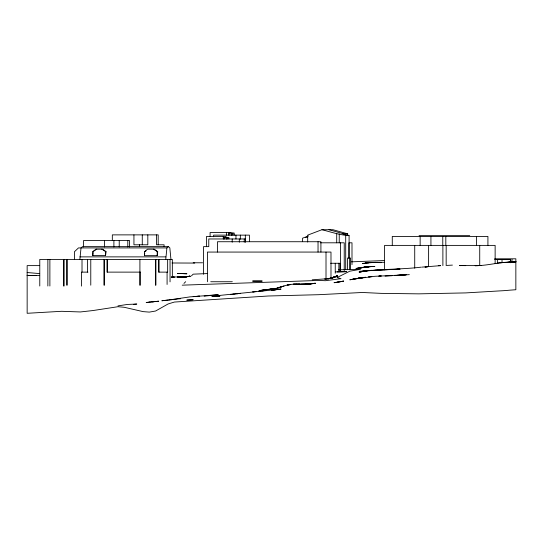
<?xml version="1.0" encoding="UTF-8"?>
<svg xmlns="http://www.w3.org/2000/svg" width="543" height="543" viewBox="0 0 543 543"><rect width="100%" height="100%" fill="white"/><g stroke="black" fill="none" stroke-linecap="round" stroke-linejoin="round"><path stroke-width="0.81" d="M495.135 263.565L495.135 245.388L384.593 245.388L384.593 269.851M79.875 259.432L81.029 247.92L82.529 246.637L168.425 246.637L169.837 247.92L170.95 259.432M92.765 255.61L92.765 251.755L95.88 249.196L102.654 249.196L106.061 251.755L105.559 255.61L92.765 255.61L93.165 252.522M144.411 255.672L144.411 251.755L147.526 249.196L154.314 249.196L157.714 251.755L157.205 255.644L144.411 255.672L144.716 253.323M165.751 259.432L166.911 247.92L168.425 246.637M183.948 283.432L185.679 281.695M191.448 275.898L193.186 274.161L207.501 273.57M96.715 249.196L92.765 251.755M146.067 250.9L144.411 251.755M331.651 278.396L337.284 275.803L331.02 278.267L337.284 275.83L331.651 278.396L337.284 275.783M334.155 277.276L327.891 278.919L334.155 277.276L337.284 275.803L331.02 278.179L327.891 278.763L334.155 277.181L331.02 278.179L324.755 279.054L327.891 278.688L312.225 279.801M347.71 235.547L347.71 233.85L332.968 229.709L321.945 229.709L307.691 235.133L307.691 242.035M308.424 235.967L302.573 238.187L302.573 241.574M305.492 237.637L307.684 236.802M284.03 285.978L277.765 287.899L280.901 287.274L277.765 287.736M277.765 287.865L287.166 285.041L290.295 284.613L287.166 285.123C296.403 282.822 306.042 285.279 315.361 283.222L305.96 284.233L315.361 283.276M359.215 272.124L367.048 270.814L359.215 272.05C379.632 268.724 400.537 269.695 421.083 267.163M360.783 267.943L368.616 266.525L356.086 268.459L368.616 266.606L374.88 266.504L368.616 266.681L371.745 266.457L359.215 267.991M171.255 277.032L186.914 276.801L183.785 276.991L190.05 276.177L183.785 277.195M118.001 305.879L127.395 304.447L136.795 304.046L133.659 304.379M334.155 282.733L343.549 281.152L334.155 282.652M506.449 262.452L512.714 262.052L500.184 262.717L512.714 262.113C500.022 261.685 487.797 265.798 475.125 265.703L481.39 265.418M508.017 262.507L515.85 261.841L514.282 262.045M352.95 279.251L349.814 279.808L359.215 278.179L352.95 279.088L358.434 278.355M190.05 276.19L183.785 276.991L186.914 276.733M352.95 279.17L374.88 276.306L409.341 274.656M365.48 267.265L368.616 266.756L356.086 268.466M337.284 282.163L343.549 281.186M368.616 266.613L365.48 267.115L371.745 266.552M507.237 262.561L515.85 261.882L509.585 262.221M280.901 289.1L271.5 290.267M274.636 289.84L280.901 289.141L211.98 296.22L218.245 295.901L211.98 296.132M497.055 263.145L500.184 262.717M340.42 281.641L343.549 281.22M178.301 298.928L180.649 298.704M306.741 284.247L309.089 283.955L300.476 284.26L309.089 283.955M237.04 293.756L240.176 293.376L230.775 294.544L233.911 294.15M368.616 262.907L362.351 263.477L371.745 262.608M510.366 260.212L512.714 259.934M359.215 278.274L362.351 277.968M262.099 290.254L258.97 290.614L277.765 288.136L262.099 290.254L274.636 288.747L265.235 289.921M204.148 296.166L218.245 294.7L190.05 296.872L168.907 299.974M177.52 299.03L161.855 300.754L168.12 300.055M258.97 291.163L265.235 290.512L262.099 290.817M274.636 289.752L277.765 289.433M504.101 262.574L509.585 262.296L504.888 262.507M362.351 271.181L367.048 270.828L359.215 271.371L361.563 271.262M186.914 300.143L193.186 299.722L186.914 300.082M371.745 270.312L368.616 270.523L378.009 270.088L374.88 270.19M446.93 265.412L452.414 265.106M384.274 260.552L351.382 261.841M403.076 275.023L406.205 274.833L396.811 275.362L403.076 275.029L399.94 275.186M385.062 276.122L392.107 275.708M394.456 275.566L399.94 275.22M172.036 262.988L194.747 263.07M387.41 269.695L378.009 270.109L399.94 269.152L388.978 269.606L393.675 269.376M421.87 267.115L440.665 265.642L438.316 265.676M362.351 271.222L367.048 271.018M373.312 262.541L381.145 262.541L365.48 262.459M396.811 269.24L399.94 269.131M182.217 285.17L319.114 280.426L325.379 280.711L341.045 278.668L336.972 277.588L349.814 271.181L360.471 269.308L338.52 269.81M215.109 296.078L219.813 296.057L215.109 296.023M218.245 296.084L219.813 296.044M478.261 265.629L459.459 265.561L465.724 265.642M374.88 262.493L371.745 262.534L381.145 262.574L374.88 262.364L378.009 262.486M378.009 262.357L365.48 262.479L384.274 262.296M365.48 262.507L381.145 262.629L374.88 262.405M510.366 261.828L515.85 261.848L512.714 261.794M193.186 262.778L202.58 262.785M230.51 232.567L210.087 232.567L210.087 236.68M321.945 229.709C330.952 232.031 339.864 235.031 349.095 235.662L349.095 258.509M347.71 233.85L342.626 233.85L349.095 235.662M419.047 235.642L469.749 235.642M320.533 242.802L344.228 242.802L344.228 270.516M166.911 247.92L78.463 247.92L74.425 251.755L74.425 259.432M101.819 249.196L106.061 251.755M153.472 249.196L157.714 251.755M79.875 256.873L165.751 256.873M494.727 259.452L510.461 259.452L510.461 262.744M330.619 263.267L339.979 263.267L339.979 270.74M337.284 271.928L346.685 271.67L335.723 271.907M87.966 272.124L81.504 272.124L81.504 286.107M140.433 272.124L106.998 272.124L106.998 259.432M210.738 281.736L232.316 281.736M494.707 258.807L515.85 258.801L515.85 289.738L509.585 290.186A178.762 178.762 0 0 1 500.184 290.872L465.724 292.908L418.734 293.851L381.145 293.369L362.351 292.48L318.49 294.706L268.364 295.996L174.384 302.051L168.12 303.958L155.59 311.017L149.325 312.11L143.06 311.614L124.266 307.29L118.001 306.707L92.934 310.555L80.405 311.954L61.61 311.302L27.15 313.291L27.15 265.622L39.68 265.615M172.036 277.073L174.384 277.1L171.255 277.066M27.15 275.396L39.68 275.566M27.15 275.349L36.551 275.579L30.286 275.437M462.595 265.622L459.459 265.52L461.027 265.67M27.15 272.532L39.68 273.597M328.963 229.709L343.726 233.85M223.859 238.968L223.852 237.461L228.888 237.461L228.888 238.968M502.017 259.452L502.017 262.744M497.612 259.452L497.612 263.565M487.919 245.388L487.919 236.429L392.277 236.429L392.277 245.388M479.727 245.388L479.727 265.636M476.544 236.429L476.544 245.388M446.17 245.388L446.17 265.636M445.817 236.429L445.817 245.388M442.884 245.388L442.884 265.636M442.776 236.429L442.776 245.388M430.932 236.429L430.932 245.388M428.617 245.388L428.597 266.477M420.146 236.429L420.146 245.388M414.723 245.388L414.723 268.167M351.993 264.638L351.993 242.802L348.911 242.802L348.911 257.918M350.574 268.921L350.574 258.054L347.547 258.054L347.547 269.756M349.624 258.054L349.624 269.756M345.701 235.662L345.701 269.511M340.549 242.802L340.549 270.516M339.232 233.85L339.232 242.802M338.866 263.267L338.866 271.568M336.708 233.85L336.708 242.802M335.248 263.267L335.248 273.231M330.986 277.5L330.986 252.067L207.419 252.067L207.419 281.736M326.01 252.067L326.01 279.197M320.913 252.067L320.913 241.73L217.492 241.73L217.492 252.067M318.035 241.73L318.035 252.067M249.427 241.642L249.427 235.133L213.623 235.133L213.623 236.762M245.558 242.327L245.558 238.968L208.777 238.968L208.777 246.637L203.523 246.637L203.523 274.222M245.334 235.133L245.334 241.642M244.241 238.968L244.241 242.226M240.345 235.133L240.345 239.198M239.314 238.968L239.314 242.226M235.961 235.133L235.961 238.968M234.223 235.133L234.223 233.028L228.406 233.028L228.406 235.133M232.893 233.028L232.893 235.133M232.2 238.968L232.2 242.226M231.773 233.028L231.773 235.133M231.528 233.028L231.528 235.133M229.879 233.028L229.879 235.133M227.666 237.461L227.666 238.968M226.56 232.567L226.56 235.133M226.404 237.461L226.404 238.968M226.173 237.461L226.173 238.968M226.017 237.691L226.017 236.409L206.544 236.409L206.544 246.637M224.334 237.461L224.334 238.968M223.275 236.409L223.275 238.968M172.348 276.876L172.348 259.432L39.775 259.432L39.775 286.018M170.047 259.432L170.047 281.865M167.644 259.432L167.644 272.124L158.529 272.124L158.529 259.432M167.088 272.124L167.088 284.464M164.074 246.488L164.074 244.791L156.513 244.791L156.527 234.875M159.079 259.432L159.079 272.124M158.196 244.791L158.196 234.875L112.326 234.875L112.326 240.542M157.205 251.755L157.205 255.644M155.841 259.432L155.841 285.184M155.665 259.432L155.665 285.184M147.818 234.875L147.818 244.791L133.938 244.791L133.938 234.875M142.273 234.875L142.273 244.791M140.121 272.124L140.121 285.285M139.911 259.432L139.911 285.184M139.483 244.791L139.483 246.488M129.573 247.058L129.573 240.542L83.554 240.542L83.554 246.963M127.795 240.542L127.795 246.963M119.229 240.542L119.229 246.963M113.894 240.542L113.894 246.963M107.534 259.432L107.534 272.124M105.559 251.755L105.559 255.61M104.466 240.542L104.466 246.963M104.304 259.432L104.304 285.184M104.018 259.432L104.018 285.184M90.776 259.432L90.776 285.184M87.457 259.432L87.457 272.124M82.013 259.432L82.013 272.124M67.196 259.432L67.196 285.184M66.728 259.432L66.728 285.184M64.088 259.432L64.088 286.018M63.633 259.432L63.633 286.018M49.881 259.432L49.881 286.018M47.859 259.432L47.859 286.018M334.155 277.1L331.02 278.396L337.284 276.054L334.155 277.093M365.48 266.98L362.351 267.584L365.48 266.986M280.901 287.213L277.765 287.817L280.901 287.213M359.215 278.118L356.086 278.647L365.48 277.263L356.086 278.647L359.215 278.125M149.325 302.064L146.189 302.546L158.726 301.195L149.325 302.064M428.135 266.627L424.999 267.095L428.135 266.64M190.05 276.244L186.914 276.672L190.05 276.244M365.48 267.142L362.351 267.55L365.48 267.142M255.834 291.516L252.705 291.903L255.834 291.537M174.384 299.329L171.255 299.668L174.384 299.369M371.745 276.57L368.616 276.896L371.745 276.604M312.225 283.616L309.089 283.921L312.225 283.616M196.315 296.369L193.186 296.648L196.315 296.376M199.451 296.152L196.315 296.424L199.451 296.166M274.636 289.67L271.5 289.935L274.636 289.69M155.59 301.508L152.461 301.738L155.59 301.508M515.85 261.841L513.502 262.004L515.85 261.841M381.145 275.98L378.797 276.095L381.145 275.987M299.695 284.111L296.559 284.233L299.695 284.152M183.785 276.971L177.52 277.113L183.785 276.971M262.099 281.07L252.705 281.07L262.099 281.07M180.649 277.113L177.52 277.1L180.649 277.113M296.559 284.186L293.43 284.145L296.559 284.186M180.649 273.509L177.52 273.414L186.914 273.781L180.649 273.516"/></g></svg>
